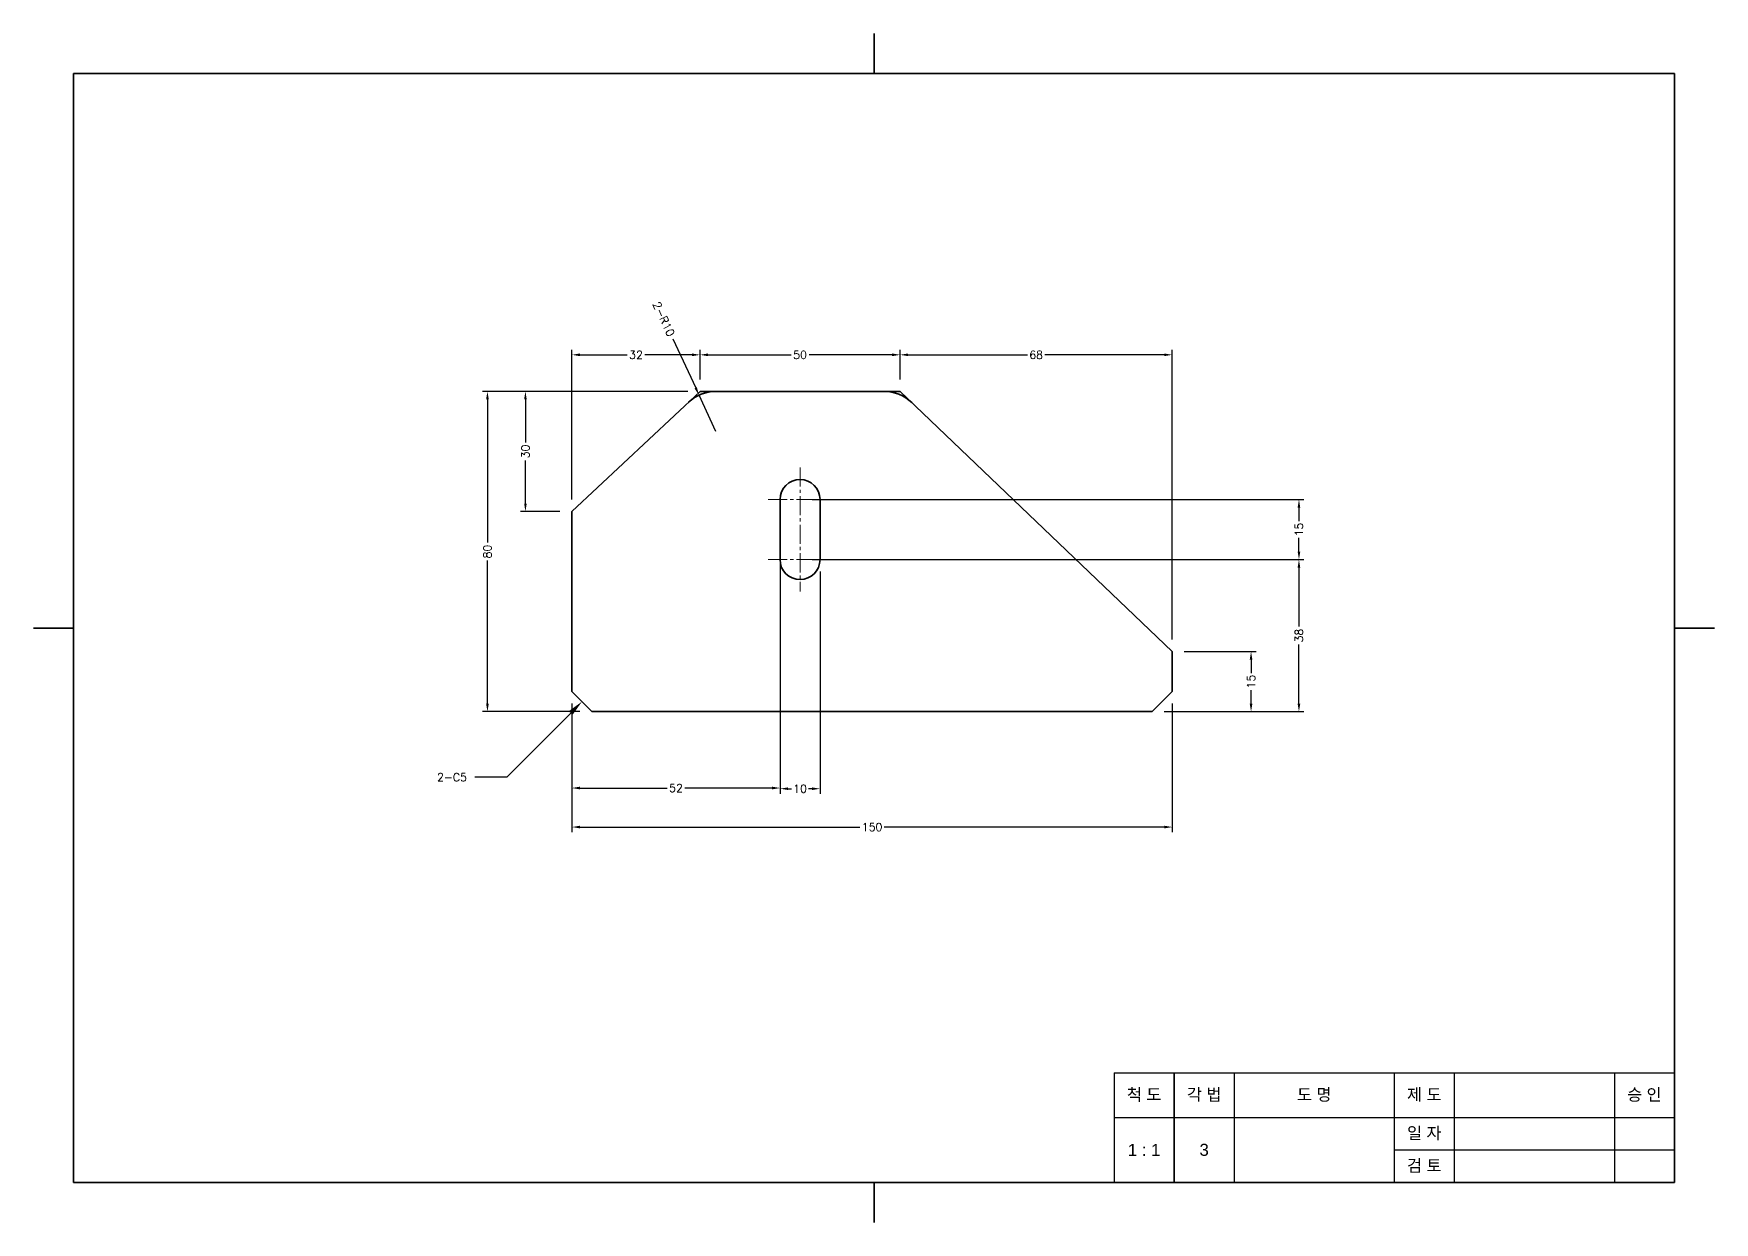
# Model space of a CAD drawing. Header units: millimetres. Extents: x 0 to 11420, y 0 to 297.
# Drawn here: x 2000 to 2420, y 0 to 297 of the extents above; entities that cross this region are included whole.
import ezdxf
from ezdxf import colors
from ezdxf.entities.mleader import LeaderData, LeaderLine
from ezdxf.math import Vec2, Vec3

# ---------------------------------------------------------------- set-up
doc = ezdxf.new("R2010")
doc.units = ezdxf.units.MM
doc.header["$LTSCALE"] = 0.25
doc.linetypes.add('CENTER2', pattern=[28.575, 19.05, -3.175, 3.175, -3.175])
for name, color, linetype, lineweight in [('1_윤곽선', 4, 'Continuous', 35), ('2_외형선', 7, 'Continuous', 35), ('4_중심선', 1, 'CENTER2', 18)]:
    doc.layers.add(name, color=color, linetype=linetype, lineweight=lineweight)
doc.styles.get("Standard").update_dxf_attribs({"font": 'arial.ttf'})
doc.styles.add('주석', font='romans.shx', dxfattribs={"height": 2, "bigfont": 'whgtxt.shx'})
doc.dimstyles.new('주석', dxfattribs={"dimscale": 0, "dimtxt": 2, "dimasz": 2, "dimexe": 1.25, "dimexo": 3, "dimtad": 0, "dimtxsty": '주석', "dimcen": 0, "dimclrd": 3, "dimclre": 3, "dimclrt": 3, "dimadec": 0, "dimazin": 0, "dimtfac": 1, "dimtmove": 0, "dimatfit": 3, "dimfxl": 5, "dimtfill": 1, "dimarcsym": 0})

# ---------------------------------------------------------------- blocks, each defined once
blk = doc.blocks.new('*T49')
at = {"layer": '1_윤곽선', "color": 0, "linetype": 'ByBlock', "lineweight": -2, "transparency": 16777216}
for p, q in [((0, 0), (140, 0)), ((0, 0), (0, -27.35)), ((140, 0), (140, -27.35)), ((0, -27.35), (140, -27.35))]:
    blk.add_line(p, q, dxfattribs=at)
at = {"layer": '1_윤곽선', "color": 3, "linetype": 'ByBlock', "lineweight": -2, "transparency": 16777216}
for p, q in [((15, 0), (15, -27.35)), ((30, 0), (30, -27.35)), ((70, 0), (70, -27.35)), ((85, 0), (85, -27.35)), ((125, 0), (125, -27.35)), ((0, -11.14), (140, -11.14)), ((70, -19.24), (140, -19.24))]:
    blk.add_line(p, q, dxfattribs=at)
at = {"layer": '1_윤곽선', "color": 2, "transparency": 16777216, "char_height": 3, "attachment_point": 5}
for s, insert, width in [('{\\fGulim|b0|i0|c129|p50;척 도}', (7.5, -5.57), 12), ('{\\fGulim|b0|i0|c129|p50;각 법}', (22.5, -5.57), 12), ('{\\fGulim|b0|i0|c129|p50;도 명}', (50, -5.57), 37), ('{\\fGulim|b0|i0|c129|p50;제 도}', (77.5, -5.57), 12), ('{\\fGulim|b0|i0|c129|p50;승 인}', (132.5, -5.57), 12), ('{\\fGulim|b0|i0|c129|p50;일 자}', (77.5, -15.19), 12), ('1 : 1', (7.5, -19.24), 12), ('3', (22.5, -19.24), 12), ('{\\fGulim|b0|i0|c129|p50;검 토}', (77.5, -23.29), 12)]:
    blk.add_mtext(s, dxfattribs=dict(at, insert=insert, width=width))
blk = doc.blocks.new('*D50')
at = {"layer": '2_외형선', "color": 3, "lineweight": -2, "transparency": 16777216}
for p, q in [((2134.52, 129.6), (2134.52, 97.52)), ((2284.52, 129.6), (2284.52, 97.52)), ((2136.52, 98.77), (2206.47, 98.77)), ((2282.52, 98.77), (2212.58, 98.77))]:
    blk.add_line(p, q, dxfattribs=at)
at = {"layer": '2_외형선', "color": 3, "transparency": 16777216}
for points in [[(2136.52, 99.1), (2136.52, 98.43), (2134.52, 98.77)], [(2282.52, 99.1), (2282.52, 98.43), (2284.52, 98.77)]]:
    blk.add_solid(points, dxfattribs=at)
at = {"layer": 'Defpoints', "color": 0, "transparency": 16777216}
for p in [(2134.52, 132.6), (2284.52, 132.6), (2284.52, 98.77)]:
    blk.add_point(p, dxfattribs=at)
at = {"layer": '2_외형선', "color": 3, "transparency": 16777216, "insert": (2209.52, 98.77), "char_height": 2, "attachment_point": 5, "style": '주석', "bg_fill": 3, "box_fill_scale": 1.1, "bg_fill_color": 256, "bg_fill_true_color": 13158600, "bg_fill_transparency": 0}
blk.add_mtext('150', dxfattribs=at)
blk = doc.blocks.new('*D51')
at = {"layer": '2_외형선', "color": 3, "lineweight": -2, "transparency": 16777216}
for p, q in [((2186.52, 170.1), (2186.52, 107.27)), ((2134.52, 129.6), (2134.52, 107.27)), ((2136.52, 108.52), (2158.28, 108.52)), ((2184.52, 108.52), (2162.77, 108.52))]:
    blk.add_line(p, q, dxfattribs=at)
at = {"layer": '2_외형선', "color": 3, "transparency": 16777216}
for points in [[(2136.52, 108.85), (2136.52, 108.18), (2134.52, 108.52)], [(2184.52, 108.85), (2184.52, 108.18), (2186.52, 108.52)]]:
    blk.add_solid(points, dxfattribs=at)
at = {"layer": 'Defpoints', "color": 0, "transparency": 16777216}
for p in [(2186.52, 173.1), (2134.52, 132.6), (2134.52, 108.52)]:
    blk.add_point(p, dxfattribs=at)
at = {"layer": '2_외형선', "color": 3, "transparency": 16777216, "insert": (2160.52, 108.52), "char_height": 2, "attachment_point": 5, "style": '주석', "bg_fill": 3, "box_fill_scale": 1.1, "bg_fill_color": 256, "bg_fill_true_color": 13158600, "bg_fill_transparency": 0}
blk.add_mtext('52', dxfattribs=at)
blk = doc.blocks.new('*D52')
at = {"layer": '2_외형선', "color": 3, "lineweight": -2, "transparency": 16777216}
for p, q in [((2186.52, 162.6), (2186.52, 107.1)), ((2196.52, 162.6), (2196.52, 107.1)), ((2188.52, 108.35), (2189.42, 108.35)), ((2194.52, 108.35), (2193.62, 108.35))]:
    blk.add_line(p, q, dxfattribs=at)
at = {"layer": '2_외형선', "color": 3, "transparency": 16777216}
for points in [[(2188.52, 108.68), (2188.52, 108.02), (2186.52, 108.35)], [(2194.52, 108.68), (2194.52, 108.02), (2196.52, 108.35)]]:
    blk.add_solid(points, dxfattribs=at)
at = {"layer": 'Defpoints', "color": 0, "transparency": 16777216}
for p in [(2186.52, 165.6), (2196.52, 165.6), (2196.52, 108.35)]:
    blk.add_point(p, dxfattribs=at)
at = {"layer": '2_외형선', "color": 3, "transparency": 16777216, "insert": (2191.52, 108.35), "char_height": 2, "attachment_point": 5, "style": '주석', "bg_fill": 3, "box_fill_scale": 1.1, "bg_fill_color": 256, "bg_fill_true_color": 13158600, "bg_fill_transparency": 0}
blk.add_mtext('10', dxfattribs=at)
blk = doc.blocks.new('*D53')
at = {"layer": '2_외형선', "color": 3, "lineweight": -2, "transparency": 16777216}
for p, q in [((2287.52, 142.6), (2305.47, 142.6)), ((2304.22, 140.6), (2304.22, 137.2)), ((2304.22, 129.6), (2304.22, 133)), ((2282.52, 127.6), (2305.47, 127.6))]:
    blk.add_line(p, q, dxfattribs=at)
at = {"layer": '2_외형선', "color": 3, "transparency": 16777216}
for points in [[(2303.89, 140.6), (2304.55, 140.6), (2304.22, 142.6)], [(2303.89, 129.6), (2304.55, 129.6), (2304.22, 127.6)]]:
    blk.add_solid(points, dxfattribs=at)
at = {"layer": 'Defpoints', "color": 0, "transparency": 16777216}
for p in [(2284.52, 142.6), (2279.52, 127.6), (2304.22, 127.6)]:
    blk.add_point(p, dxfattribs=at)
at = {"layer": '2_외형선', "color": 3, "transparency": 16777216, "insert": (2304.22, 135.1), "char_height": 2, "attachment_point": 5, "rotation": 90, "style": '주석', "bg_fill": 3, "box_fill_scale": 1.1, "bg_fill_color": 256, "bg_fill_true_color": 13158600, "bg_fill_transparency": 0}
blk.add_mtext('15', dxfattribs=at)
blk = doc.blocks.new('*D54')
at = {"layer": '2_외형선', "color": 3, "lineweight": -2, "transparency": 16777216}
for p, q in [((2194.52, 165.6), (2317.44, 165.6)), ((2316.19, 163.6), (2316.19, 148.85)), ((2316.19, 129.6), (2316.19, 144.36)), ((2282.52, 127.6), (2317.44, 127.6))]:
    blk.add_line(p, q, dxfattribs=at)
at = {"layer": '2_외형선', "color": 3, "transparency": 16777216}
for points in [[(2315.86, 163.6), (2316.52, 163.6), (2316.19, 165.6)], [(2315.86, 129.6), (2316.52, 129.6), (2316.19, 127.6)]]:
    blk.add_solid(points, dxfattribs=at)
at = {"layer": 'Defpoints', "color": 0, "transparency": 16777216}
for p in [(2191.52, 165.6), (2316.19, 165.6), (2279.52, 127.6)]:
    blk.add_point(p, dxfattribs=at)
at = {"layer": '2_외형선', "color": 3, "transparency": 16777216, "insert": (2316.19, 146.6), "char_height": 2, "attachment_point": 5, "rotation": 90, "style": '주석', "bg_fill": 3, "box_fill_scale": 1.1, "bg_fill_color": 256, "bg_fill_true_color": 13158600, "bg_fill_transparency": 0}
blk.add_mtext('38', dxfattribs=at)
blk = doc.blocks.new('*D55')
at = {"layer": '2_외형선', "color": 3, "lineweight": -2, "transparency": 16777216}
for p, q in [((2194.52, 180.6), (2317.44, 180.6)), ((2316.19, 178.6), (2316.19, 175.2)), ((2316.19, 167.6), (2316.19, 171)), ((2194.52, 165.6), (2317.44, 165.6))]:
    blk.add_line(p, q, dxfattribs=at)
at = {"layer": '2_외형선', "color": 3, "transparency": 16777216}
for points in [[(2315.86, 178.6), (2316.52, 178.6), (2316.19, 180.6)], [(2315.86, 167.6), (2316.52, 167.6), (2316.19, 165.6)]]:
    blk.add_solid(points, dxfattribs=at)
at = {"layer": 'Defpoints', "color": 0, "transparency": 16777216}
for p in [(2191.52, 180.6), (2191.52, 165.6), (2316.19, 165.6)]:
    blk.add_point(p, dxfattribs=at)
at = {"layer": '2_외형선', "color": 3, "transparency": 16777216, "insert": (2316.19, 173.1), "char_height": 2, "attachment_point": 5, "rotation": 90, "style": '주석', "bg_fill": 3, "box_fill_scale": 1.1, "bg_fill_color": 256, "bg_fill_true_color": 13158600, "bg_fill_transparency": 0}
blk.add_mtext('15', dxfattribs=at)
blk = doc.blocks.new('*D56')
at = {"layer": '2_외형선', "color": 3, "lineweight": -2, "transparency": 16777216}
for p, q in [((2163.52, 207.6), (2112.15, 207.6)), ((2113.4, 205.6), (2113.4, 169.85)), ((2113.4, 129.6), (2113.4, 165.36)), ((2136.52, 127.6), (2112.15, 127.6))]:
    blk.add_line(p, q, dxfattribs=at)
at = {"layer": '2_외형선', "color": 3, "transparency": 16777216}
for points in [[(2113.07, 205.6), (2113.74, 205.6), (2113.4, 207.6)], [(2113.07, 129.6), (2113.74, 129.6), (2113.4, 127.6)]]:
    blk.add_solid(points, dxfattribs=at)
at = {"layer": 'Defpoints', "color": 0, "transparency": 16777216}
for p in [(2166.52, 207.6), (2113.4, 127.6), (2139.52, 127.6)]:
    blk.add_point(p, dxfattribs=at)
at = {"layer": '2_외형선', "color": 3, "transparency": 16777216, "insert": (2113.4, 167.6), "char_height": 2, "attachment_point": 5, "rotation": 90, "style": '주석', "bg_fill": 3, "box_fill_scale": 1.1, "bg_fill_color": 256, "bg_fill_true_color": 13158600, "bg_fill_transparency": 0}
blk.add_mtext('80', dxfattribs=at)
blk = doc.blocks.new('*D57')
at = {"layer": '2_외형선', "color": 3, "lineweight": -2, "transparency": 16777216}
for p, q in [((2163.52, 207.6), (2121.65, 207.6)), ((2122.9, 205.6), (2122.9, 194.85)), ((2122.9, 179.6), (2122.9, 190.36)), ((2131.52, 177.6), (2121.65, 177.6))]:
    blk.add_line(p, q, dxfattribs=at)
at = {"layer": '2_외형선', "color": 3, "transparency": 16777216}
for points in [[(2122.57, 205.6), (2123.23, 205.6), (2122.9, 207.6)], [(2122.57, 179.6), (2123.23, 179.6), (2122.9, 177.6)]]:
    blk.add_solid(points, dxfattribs=at)
at = {"layer": 'Defpoints', "color": 0, "transparency": 16777216}
for p in [(2166.52, 207.6), (2122.9, 177.6), (2134.52, 177.6)]:
    blk.add_point(p, dxfattribs=at)
at = {"layer": '2_외형선', "color": 3, "transparency": 16777216, "insert": (2122.9, 192.6), "char_height": 2, "attachment_point": 5, "rotation": 90, "style": '주석', "bg_fill": 3, "box_fill_scale": 1.1, "bg_fill_color": 256, "bg_fill_true_color": 13158600, "bg_fill_transparency": 0}
blk.add_mtext('30', dxfattribs=at)
blk = doc.blocks.new('*D58')
at = {"layer": '2_외형선', "color": 3, "lineweight": -2, "transparency": 16777216}
for p, q in [((2134.52, 180.6), (2134.52, 218)), ((2136.52, 216.75), (2148.28, 216.75)), ((2164.52, 216.75), (2152.77, 216.75)), ((2166.52, 210.6), (2166.52, 218))]:
    blk.add_line(p, q, dxfattribs=at)
at = {"layer": '2_외형선', "color": 3, "transparency": 16777216}
for points in [[(2136.52, 217.09), (2136.52, 216.42), (2134.52, 216.75)], [(2164.52, 217.09), (2164.52, 216.42), (2166.52, 216.75)]]:
    blk.add_solid(points, dxfattribs=at)
at = {"layer": 'Defpoints', "color": 0, "transparency": 16777216}
for p in [(2166.52, 216.75), (2166.52, 207.6), (2134.52, 177.6)]:
    blk.add_point(p, dxfattribs=at)
at = {"layer": '2_외형선', "color": 3, "transparency": 16777216, "insert": (2150.52, 216.75), "char_height": 2, "attachment_point": 5, "style": '주석', "bg_fill": 3, "box_fill_scale": 1.1, "bg_fill_color": 256, "bg_fill_true_color": 13158600, "bg_fill_transparency": 0}
blk.add_mtext('32', dxfattribs=at)
blk = doc.blocks.new('*D59')
at = {"layer": '2_외형선', "color": 3, "lineweight": -2, "transparency": 16777216}
for p, q in [((2166.52, 210.6), (2166.52, 218)), ((2168.52, 216.75), (2189.28, 216.75)), ((2214.52, 216.75), (2193.77, 216.75)), ((2216.52, 210.6), (2216.52, 218))]:
    blk.add_line(p, q, dxfattribs=at)
at = {"layer": '2_외형선', "color": 3, "transparency": 16777216}
for points in [[(2168.52, 217.09), (2168.52, 216.42), (2166.52, 216.75)], [(2214.52, 217.09), (2214.52, 216.42), (2216.52, 216.75)]]:
    blk.add_solid(points, dxfattribs=at)
at = {"layer": 'Defpoints', "color": 0, "transparency": 16777216}
for p in [(2216.52, 216.75), (2166.52, 207.6), (2216.52, 207.6)]:
    blk.add_point(p, dxfattribs=at)
at = {"layer": '2_외형선', "color": 3, "transparency": 16777216, "insert": (2191.52, 216.75), "char_height": 2, "attachment_point": 5, "style": '주석', "bg_fill": 3, "box_fill_scale": 1.1, "bg_fill_color": 256, "bg_fill_true_color": 13158600, "bg_fill_transparency": 0}
blk.add_mtext('50', dxfattribs=at)
blk = doc.blocks.new('*D60')
at = {"layer": '2_외형선', "color": 3, "lineweight": -2, "transparency": 16777216}
for p, q in [((2216.52, 210.6), (2216.52, 218)), ((2218.52, 216.75), (2248.33, 216.75)), ((2282.52, 216.75), (2252.72, 216.75)), ((2284.52, 145.6), (2284.52, 218))]:
    blk.add_line(p, q, dxfattribs=at)
at = {"layer": '2_외형선', "color": 3, "transparency": 16777216}
for points in [[(2218.52, 217.09), (2218.52, 216.42), (2216.52, 216.75)], [(2282.52, 217.09), (2282.52, 216.42), (2284.52, 216.75)]]:
    blk.add_solid(points, dxfattribs=at)
at = {"layer": 'Defpoints', "color": 0, "transparency": 16777216}
for p in [(2284.52, 216.75), (2216.52, 207.6), (2284.52, 142.6)]:
    blk.add_point(p, dxfattribs=at)
at = {"layer": '2_외형선', "color": 3, "transparency": 16777216, "insert": (2250.52, 216.75), "char_height": 2, "attachment_point": 5, "style": '주석', "bg_fill": 3, "box_fill_scale": 1.1, "bg_fill_color": 256, "bg_fill_true_color": 13158600, "bg_fill_transparency": 0}
blk.add_mtext('68', dxfattribs=at)
blk = doc.blocks.new('*D61')
at = {"layer": '2_외형선', "color": 3, "lineweight": -2, "transparency": 16777216}
for p, q in [((2159.76, 220.76), (2165.44, 208.49)), ((2170.48, 197.6), (2166.28, 206.68))]:
    blk.add_line(p, q, dxfattribs=at)
at = {"layer": '2_외형선', "color": 3, "transparency": 16777216}
blk.add_solid([(2165.74, 208.63), (2165.14, 208.35), (2166.28, 206.68)], dxfattribs=at)
at = {"layer": 'Defpoints', "color": 0, "transparency": 16777216}
for p in [(2166.28, 206.68), (2170.48, 197.6)]:
    blk.add_point(p, dxfattribs=at)
at = {"layer": '2_외형선', "color": 3, "transparency": 16777216, "insert": (2157.48, 225.69), "char_height": 2, "attachment_point": 5, "rotation": 294.8246, "style": '주석', "bg_fill": 3, "box_fill_scale": 1.1, "bg_fill_color": 256, "bg_fill_true_color": 13158600, "bg_fill_transparency": 0}
blk.add_mtext('2-R10', dxfattribs=at)

msp = doc.modelspace()

# ---------------------------------------------------------------- linework, layer by layer
at = {"layer": '1_윤곽선'}
for p, q in [((2210, 297), (2210, 287)), ((2000, 148.5), (2010, 148.5)), ((2420, 148.5), (2410, 148.5)), ((2210, 0), (2210, 10))]:
    msp.add_line(p, q, dxfattribs=at)
msp.add_lwpolyline([(2010, 10), (2410, 10), (2410, 287), (2010, 287)], close=True, dxfattribs=at)
at = {"layer": '2_외형선'}
for p, q in [((2134.522, 177.601), (2166.522, 207.601)), ((2166.522, 207.601), (2216.522, 207.601)), ((2186.522, 165.601), (2186.522, 180.601)), ((2196.522, 165.601), (2196.522, 180.601)), ((2134.522, 177.601), (2134.522, 132.601)), ((2284.522, 132.601), (2284.522, 142.601)), ((2134.522, 132.601), (2134.522, 132.601)), ((2139.522, 127.601), (2134.522, 132.601)), ((2284.522, 132.601), (2279.522, 127.601)), ((2139.522, 127.601), (2279.522, 127.601)), ((2285, 37.347), (2285, 10))]:
    msp.add_line(p, q, dxfattribs=at)
for centre, radius, start, end in [((2170.476, 197.601), 10, 90, 133.15239), ((2212.511, 197.601), 10, 46.29217, 90), ((2191.522, 180.601), 5, 0, 180), ((2191.522, 165.601), 5, 180, 0)]:
    msp.add_arc(centre, radius, start, end, dxfattribs=at)
at = {"layer": '4_중심선'}
for p, q in [((2191.522, 188.601), (2191.522, 157.601)), ((2183.522, 180.601), (2199.522, 180.601)), ((2183.522, 165.601), (2199.522, 165.601))]:
    msp.add_line(p, q, dxfattribs=at)

# ---------------------------------------------------------------- block references
msp.add_blockref('*T49', (2270, 37.347))

# ---------------------------------------------------------------- next in the draw order: dimensions: what is measured, and where the dimension line sits
at = {"layer": '2_외형선'}
dim = msp.add_linear_dim(base=(2284.522, 98.767), p1=(2134.522, 132.601), p2=(2284.522, 132.601), dimstyle='주석', dxfattribs=at)
dim.commit()
dim.dimension.update_dxf_attribs({"geometry": '*D50', "text_midpoint": (2209.522, 98.767)})

# ---------------------------------------------------------------- next in the draw order: dimensions: what is measured, and where the dimension line sits
dim = msp.add_linear_dim(base=(2134.522, 108.517), p1=(2186.522, 173.101), p2=(2134.522, 132.601), dimstyle='주석', dxfattribs=at)
dim.commit()
dim.dimension.update_dxf_attribs({"geometry": '*D51', "text_midpoint": (2160.522, 108.517)})
dim = msp.add_linear_dim(base=(2304.219, 127.601), p1=(2284.522, 142.601), p2=(2279.522, 127.601), angle=90, dimstyle='주석', dxfattribs=at)
dim.commit()
dim.dimension.update_dxf_attribs({"geometry": '*D53', "text_midpoint": (2304.219, 135.101)})

# ---------------------------------------------------------------- next in the draw order: dimensions: what is measured, and where the dimension line sits
dim = msp.add_linear_dim(base=(2113.405, 127.601), p1=(2166.522, 207.601), p2=(2139.522, 127.601), angle=90, dimstyle='주석', dxfattribs=at)
dim.commit()
dim.dimension.update_dxf_attribs({"geometry": '*D56', "text_midpoint": (2113.405, 167.601)})
dim = msp.add_linear_dim(base=(2196.522, 108.35), p1=(2186.522, 165.601), p2=(2196.522, 165.601), dimstyle='주석', dxfattribs=at)
dim.commit()
dim.dimension.update_dxf_attribs({"geometry": '*D52', "text_midpoint": (2191.522, 108.35)})

# ---------------------------------------------------------------- next in the draw order: dimensions: what is measured, and where the dimension line sits
for base, p1, p2, picture, middle in [((2122.899, 177.601), (2166.522, 207.601), (2134.522, 177.601), '*D57', (2122.899, 192.601)), ((2316.189, 165.601), (2279.522, 127.601), (2191.522, 165.601), '*D54', (2316.189, 146.601))]:
    dim = msp.add_linear_dim(base=base, p1=p1, p2=p2, angle=90, dimstyle='주석', dxfattribs=at)
    dim.commit()
    dim.dimension.update_dxf_attribs({"geometry": picture, "text_midpoint": middle})

# ---------------------------------------------------------------- next in the draw order: leaders
ml = msp.add_multileader_mtext('Standard', dxfattribs=at)
ml.set_content('2-C5', color=3, style='주석')
ml.set_leader_properties(color=3)
ml.build(insert=Vec2(0, 0))
ctx = ml.context
ctx.base_point, ctx.char_height, ctx.plane_origin = Vec3(2098.561, 111.216), 2, Vec3(2137.022, 130.101)
ctx.text_align_type = 2
notes = []
notes.append((ctx, [(0, (1, 1, 0), (2118.276, 111.216), (-1, 0), 8, [(0, [(2137.022, 130.101)], 0, [])])]))
ctx.mtext.insert, ctx.mtext.alignment, ctx.mtext.flow_direction = Vec3(2108.276, 112.216), 3, 5
for ctx, leaders in notes:
    for number, flags, end, landing, length, lines in leaders:
        leader = LeaderData()
        leader.index, (leader.has_last_leader_line, leader.has_dogleg_vector, leader.attachment_direction) = number, flags
        leader.last_leader_point, leader.dogleg_vector, leader.dogleg_length = Vec3(end), Vec3(landing), length
        for number, points, colour, breaks in lines:
            line = LeaderLine()
            line.index, line.vertices, line.color, line.breaks = number, Vec3.list(points), colors.encode_raw_color(colour), breaks
            leader.lines.append(line)
        ctx.leaders.append(leader)

# ---------------------------------------------------------------- next in the draw order: dimensions: what is measured, and where the dimension line sits
dim = msp.add_linear_dim(base=(2166.522, 216.754), p1=(2134.522, 177.601), p2=(2166.522, 207.601), dimstyle='주석', dxfattribs=at)
dim.commit()
dim.dimension.update_dxf_attribs({"geometry": '*D58', "text_midpoint": (2150.522, 216.754)})
dim = msp.add_linear_dim(base=(2316.189, 165.601), p1=(2191.522, 180.601), p2=(2191.522, 165.601), angle=90, dimstyle='주석', dxfattribs=at)
dim.commit()
dim.dimension.update_dxf_attribs({"geometry": '*D55', "text_midpoint": (2316.189, 173.101)})

# ---------------------------------------------------------------- next in the draw order: linework, layer by layer
msp.add_line((2216.522, 207.601), (2284.522, 142.601), dxfattribs=at)

# ---------------------------------------------------------------- next in the draw order: dimensions: what is measured, and where the dimension line sits
dim = msp.add_linear_dim(base=(2216.522, 216.754), p1=(2166.522, 207.601), p2=(2216.522, 207.601), dimstyle='주석', dxfattribs=at)
dim.commit()
dim.dimension.update_dxf_attribs({"geometry": '*D59', "text_midpoint": (2191.522, 216.754)})

# ---------------------------------------------------------------- next in the draw order: dimensions: what is measured, and where the dimension line sits
dim = msp.add_radius_dim(center=(2170.476, 197.601), mpoint=(2166.278, 206.677), text='2-<>', dimstyle='주석', dxfattribs=at)
dim.commit()
dim.dimension.update_dxf_attribs({"geometry": '*D61', "text_midpoint": (2157.483, 225.691), "dimtype": 164})
dim = msp.add_linear_dim(base=(2284.522, 216.754), p1=(2216.522, 207.601), p2=(2284.522, 142.601), dimstyle='주석', dxfattribs=at)
dim.commit()
dim.dimension.update_dxf_attribs({"geometry": '*D60', "text_midpoint": (2250.522, 216.754)})

doc.saveas('drawing.dxf')
